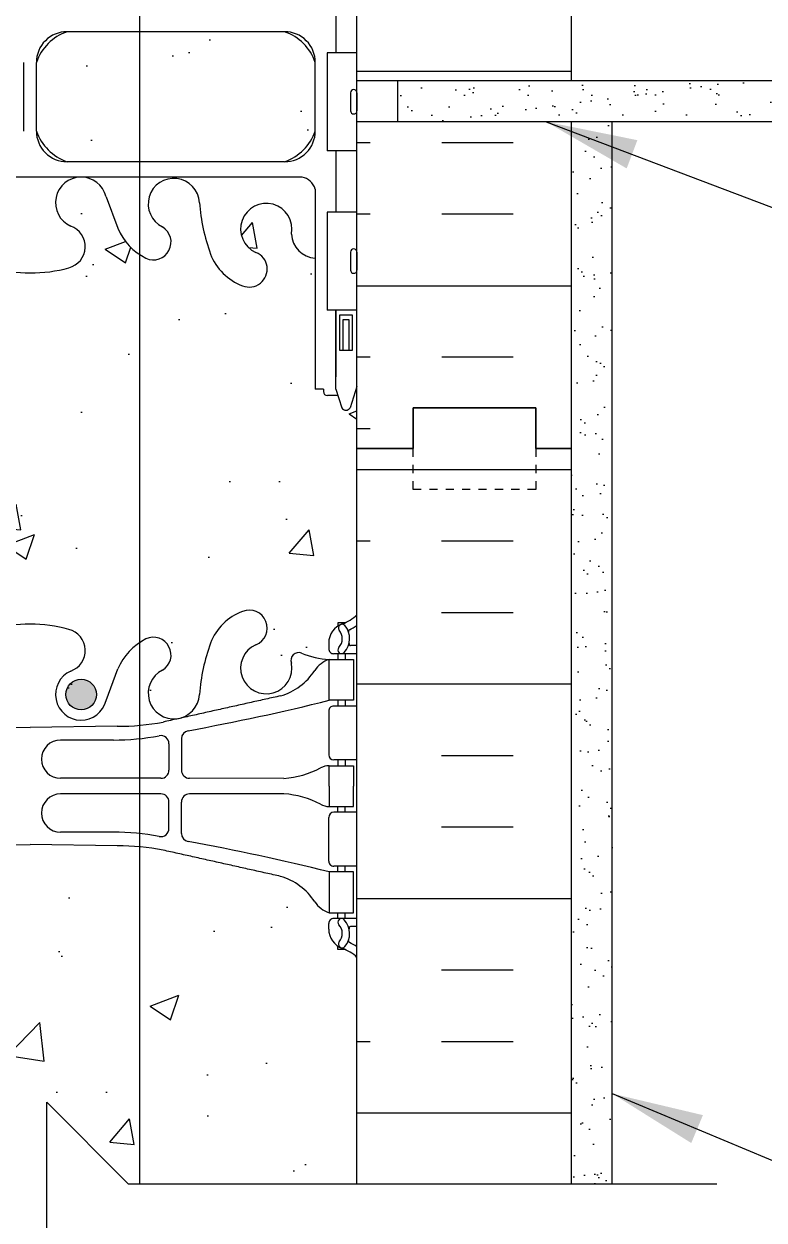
# Model space of a CAD drawing. Header units: inches. Extents: x 244.6 to 302.3, y 124.6 to 208.3.
# Drawn here: x 270.49 to 279.55, y 152.91 to 167.55 of the extents above; entities that cross this region are included whole.
import ezdxf

# ---------------------------------------------------------------- set-up
doc = ezdxf.new("R2010")
doc.units = ezdxf.units.IN
doc.header["$LTSCALE"] = 0.5
doc.header["$MEASUREMENT"] = 0
doc.linetypes.add('DASHED2', pattern=[0.375, 0.25, -0.125])
for name, color, linetype in [('HATCH', 12, 'Continuous'), ('line25', 2, 'Continuous'), ('LINE3', 3, 'Continuous'), ('LINE50', 5, 'Continuous'), ('LINE9', 9, 'Continuous'), ('TEXT', 4, 'Continuous'), ('Web_Edge', 9, 'Continuous')]:
    doc.layers.add(name, color=color, linetype=linetype)
doc.styles.add('DIM', font='romans.shx', dxfattribs={"width": 0.7})
doc.dimstyles.new('ext_12', dxfattribs={"dimscale": 12, "dimtxt": 0.075, "dimasz": 0.09375, "dimexe": 0.09375, "dimexo": 0.0625, "dimgap": 0.0625, "dimtad": 1, "dimdec": 1, "dimzin": 2, "dimdsep": 46, "dimlunit": 4, "dimtxsty": 'DIM', "dimcen": 0.09, "dimdle": 0.09375, "dimclrt": 4, "dimadec": 0, "dimazin": 0, "dimtfac": 1, "dimtdec": 1, "dimtmove": 2, "dimatfit": 3, "dimfxl": 1, "dimfrac": 2, "dimtolj": 1, "dimtzin": 0, "dimarcsym": 0})

msp = doc.modelspace()

# ---------------------------------------------------------------- hatches: boundary and pattern name
at = {"layer": 'HATCH'}
h = msp.add_hatch(dxfattribs=at)
h.set_pattern_fill('AR-CONC', color=256, scale=0.5)
h.set_pattern_definition([(49.99999999999999, (0, 0), (3.586300913003767, -0.3137606749129755), [0.375, -4.125]), (355, (0, 0), (-0.693756668065, 3.760960668500059), [0.3, -3.3]), (100.45144446, (0.298858405, -0.02614672), (2.89254423363556, 3.447199954843147), [0.3187009599999999, -3.505710559999999]), (46.18420000000001, (0, 1), (5.336206653357862, -0.8275964039653827), [0.5625, -6.1875]), (96.63563549, (0.444683725, 0.931033465), (4.673309728371142, 4.870593003872752), [0.47805171, -5.258568799999999]), (351.1841639899999, (0, 1), (4.673309725273866, 4.870593001349951), [0.45, -4.950000005]), (21, (0.5, 0.75), (2.984535260592308, -2.013094453326694), [0.375, -4.125]), (326.0000000000001, (0.5, 0.75), (1.216576659607909, 3.625750225234265), [0.3, -3.3]), (71.45144474, (0.74871127, 0.58224213), (4.201111883649856, 1.612655764031769), [0.31870095, -3.50571056]), (37.50000000000001, (0, 0), (0.06079927658645334, 1.664469269156557), [0, -3.26, 0, -3.35, 0, -3.3125]), (7.499999999999999, (0, 0), (1.315347687210743, 1.972058559411801), [0, -1.91, 0, -3.185, 0, -1.2625]), (327.5, (-1.115, 0), (2.669112180862045, -0.1127743586718988), [0, -1.25, 0, -3.9, 0, -5.175]), (317.5, (-1.615, 0), (2.915930846711931, 0.5005249116615886), [0, -1.625, 0, -2.59, 0, -3.675])])
h.paths.add_polyline_path([(266.5644470605458, 180.3488388313903), (265.8769470605457, 180.3488388313903), (265.8769470605457, 179.8488388313903), (264.3769470605458, 179.8488388313903), (264.3769470605458, 180.3488388313903), (263.9394470605458, 180.3488388313903), (261.9394470605458, 180.3488388313904), (261.9394470605458, 178.8488388313904, -1), (261.4394470605458, 178.8488388313904), (261.4394470605458, 180.3488388313904), (260.1394470605456, 180.3488388313904), (260.1394470605456, 180.3480794146003), (260.1394470605456, 178.5988388313908, 0.07957910678399421), (261.1394470605462, 175.3488388313893), (266.3144470605458, 165.9738388313905), (266.3144470605458, 165.5988388313905), (266.5644470605458, 165.5988388313905)])
h.paths.add_polyline_path([(274.0544506805114, 171.0364888314094), (273.9344506805231, 171.2364888313907), (273.9344506805231, 171.348838831391), (273.9344506805231, 171.4611888313908), (274.0544506805115, 171.6611888313723), (274.0544506805116, 173.1299984926798, 0.2681384484805295), (273.8933000186601, 173.278122008796), (267.235602330196, 173.278122008796, 0.268155850466875), (267.0744474227657, 173.1299849366274), (267.0744474227657, 171.661182194396), (267.1944434405685, 171.4611888313904), (267.1944434405685, 171.3488388313901), (267.1944434405685, 171.2364888313903), (267.0744474227657, 171.0364954683847), (267.0744474227657, 169.5676927261532, 0.2681558504668751), (267.235602330196, 169.4195556539846), (273.8933000186601, 169.4195556539846, 0.2681384484786645), (274.0544506805112, 169.5676791700993)])
h.paths.add_polyline_path([(270.488201174427, 176.4628555903981, 0.2256517540595453), (270.1132011744247, 176.8378555904046), (267.4494516683398, 176.8378555904046, 0.2256517540552846), (267.074451668342, 176.4628555904064), (267.074451668342, 175.6220496857601, 0.2256517540569452), (267.4494516683434, 175.2470496857606), (270.1132011744246, 175.2470496857606, 0.225651754059042), (270.4882011744265, 175.6220496857659)])
h.paths.add_polyline_path([(270.4882011744265, 174.6814280962977, 0.2256517540590393), (270.1132011744246, 175.056428096303), (267.4494516683434, 175.056428096303, 0.2256517540569454), (267.074451668342, 174.6814280963035), (267.074451668342, 173.8406221916572, 0.2256517540553567), (267.4494516683399, 173.4656221916589), (270.1132011744246, 173.4656221916589, 0.2256517540596196), (270.488201174427, 173.8406221916655)])
h.paths.add_polyline_path([(274.0544506805121, 174.6814280963035, 0.2256517540568732), (273.6794506805108, 175.0564280963029), (271.0157011744321, 175.0564280963029, 0.225651754058533), (270.6407011744271, 174.6814280963022), (270.6407011744267, 173.8406221916572, 0.2256517540542016), (271.0157011744212, 173.465622191659), (273.6794506805143, 173.465622191659, 0.2256517540552861), (274.0544506805121, 173.8406221916572)])
h.paths.add_polyline_path([(273.6794506805126, 175.2470496857612), (271.0157011744268, 175.2470496857625, -0.4142135623729994), (270.6407011744267, 175.6220496857623), (270.6407011744267, 176.4628555904065, -0.4142135623730889), (271.0157011744267, 176.8378555904065), (273.6794506805128, 176.8378555904052, -0.4142135623728829), (274.0544506805126, 176.4628555904052), (274.0544506805126, 175.622049685761, -0.4142135623729432)])
h.paths.add_polyline_path([(270.488201174427, 168.8570554711151, 0.2256517540596175), (270.1132011744246, 169.2320554711217), (267.4494516683399, 169.2320554711217, 0.2256517540553569), (267.074451668342, 168.8570554711234), (267.074451668342, 168.0162495664771, 0.2256517540569454), (267.4494516683434, 167.6412495664776), (270.1132011744246, 167.6412495664776, 0.2256517540590418), (270.4882011744265, 168.0162495664829)])
h.paths.add_polyline_path([(270.1132011744246, 167.45062797702), (267.4494516683434, 167.45062797702, 0.2256517540569454), (267.074451668342, 167.0756279770205), (267.074451668342, 166.2348220723742, 0.2256517540552843), (267.4494516683398, 165.859822072376), (270.1132011744247, 165.859822072376, 0.2256517540595474), (270.488201174427, 166.2348220723825), (270.4882011744265, 167.0756279770147, 0.2256517540590393)])
h.paths.add_polyline_path([(274.0544506805121, 167.0756279770205, 0.2256517540569452), (273.6794506805107, 167.45062797702), (271.0157011744321, 167.45062797702, 0.2256517540585329), (270.6407011744271, 167.0756279770192), (270.6407011744267, 166.2348220723742, 0.2256517540542013), (271.0157011744212, 165.8598220723761), (273.6794506805143, 165.859822072376, 0.2256517540552861), (274.0544506805121, 166.2348220723742)])
h.paths.add_polyline_path([(274.0544506805121, 168.8570554711234, 0.2256517540552846), (273.6794506805143, 169.2320554711216), (271.0157011744212, 169.2320554711216, 0.2256517540542009), (270.6407011744267, 168.8570554711234), (270.6407011744271, 168.0162495664784, 0.2256517540585339), (271.0157011744321, 167.6412495664777), (273.6794506805108, 167.6412495664777, 0.2256517540568757), (274.0544506805121, 168.0162495664771)])
h.paths.add_polyline_path([(274.5644470605458, 162.3488388313903), (274.5644470605458, 163.1082275133832), (274.4855591811481, 162.8663046832295, -0.725736556785008), (274.3794506805087, 162.8475719479367), (274.3305376370305, 162.9975719479368), (274.2044506805091, 162.9975719479366, -0.4142135623733552), (274.154450680509, 163.0475719479367), (274.1544506805088, 163.0775719479367), (274.0544506805089, 163.0775719479367), (274.0544506805107, 164.6790700100401, -0.3803920597857475), (273.7614862562572, 164.9741716301919, 2.087231407597931), (273.3275868263358, 164.7493543719507, -1), (273.164158254932, 164.3408312978791, -0.2134499129913536), (272.7719324941542, 164.7300317648628, -0.06992325913714695), (272.6350655408209, 165.3738344645788, 1.6296043779301), (272.1640037322863, 165.0727434386953, -1.059167440432903), (271.9577084535341, 164.6908672367258, -0.163719969863319), (271.6358762201603, 165.0446839912839), (271.4932383779803, 165.4315288470165, 1.612473537245468), (271.061695213459, 165.0719406473122, -0.734872412986595), (271.0385916098695, 164.5609018006083, -0.0684752628039951), (270.5644511744288, 164.4988388313921, -0.0684752628044343), (270.090310738985, 164.5609018006087, -0.7348724129842097), (270.0672071353968, 165.0719406473122, 1.612473537245902), (269.6356639708757, 165.4315288470165), (269.4930261286956, 165.0446839912839, -0.1637199698634368), (269.1711938953216, 164.6908672367256, -1.059167440432875), (268.9648986165699, 165.0727434386954, 1.629604377931128), (268.493836808035, 165.3738344645782, -0.06992325913691949), (268.3569698547023, 164.7300317648643, -0.2134499129918758), (267.9647440939241, 164.3408312978792, -1), (267.8013155225208, 164.749354371951, 2.087231407564687), (267.3674160925974, 164.9741716301988, -0.3803970205198231), (267.0744462559326, 164.6790696737974), (267.0744434405827, 163.0775719479367), (266.9744434405828, 163.0775719479367), (266.9744434405827, 163.0475719479363, -0.4142135623711323), (266.9244434405826, 162.9975719479366), (266.7983564840611, 162.9975719479368), (266.7555519412235, 162.8663046832344, -0.7257365568514327), (266.6494434405811, 162.847571947941), (266.5644470605458, 163.1082275133833), (266.5644470605458, 162.3488388313905), (266.5644470605458, 160.3144300516983, 0.08841615068673819), (266.7104500574056, 160.2171183592438), (266.8004500574062, 160.2171183592507), (266.8004500574089, 160.1753922993265, -0.2490694201798239), (266.910450057425, 159.9682691475571), (266.9104500574286, 159.900769147547, -0.414213562388937), (266.8479500574286, 159.8382691475436), (266.8004500574307, 159.8382691475436), (266.8004500574353, 159.7682691475436), (266.9054500574206, 159.7682691475436, 0.08534784463997495), (267.2349095799653, 159.8437877292816, -0.6696014941133079), (267.3674119787156, 159.7235060325833, 2.087231407566303), (267.8013114086382, 159.948323290832, -1), (267.9647399800439, 160.3568463649028, -0.2134499129910933), (268.3569657408204, 159.9676458979187, -0.06992325913701476), (268.4938326941533, 159.3238431982039, 1.629604377928734), (268.9648945026884, 159.6249342240871, -1.059167440434154), (269.1711897814401, 160.0068104260568, -0.1637199698634685), (269.4930220148141, 159.6529936714983), (269.6356598569939, 159.2661488157663, 1.612473537246079), (270.0672030215151, 159.6257370154704, -0.734872412986307), (270.0903066251046, 160.1367758621743, -0.06847526280401356), (270.5644470605454, 160.1988388313905, -0.06847526280443068), (271.0385874959891, 160.1367758621739, -0.7348724129839682), (271.0616910995776, 159.6257370154705, 1.612473537246759), (271.4932342640985, 159.2661488157663), (271.6358721062784, 159.6529936714984, -0.1637199698637269), (271.957704339653, 160.0068104260572, -1.059167440432543), (272.163999618404, 159.624934224087, 1.629604377927862), (272.6350614269392, 159.3238431982037, -0.06992325913711941), (272.7719283802723, 159.9676458979194, -0.2134499129912589), (273.1641541410497, 160.3568463649032, -1), (273.3275827124544, 159.948323290832, 2.087231407568965), (273.7614821423768, 159.7235060325838, -0.6696014941058639), (273.893984541126, 159.8437877292821, 0.08534784464026716), (274.2234440636719, 159.7682691475436), (274.3284440636572, 159.7682691475436), (274.3284440636617, 159.8382691475436), (274.2809440636639, 159.8382691475436, -0.4142135623889282), (274.2184440636639, 159.900769147547), (274.2184440636675, 159.9682691475571, -0.2490694201798315), (274.3284440636835, 160.1753922993265), (274.3284440636863, 160.2171183592507), (274.4184440636868, 160.2171183592438, 0.0884161506861017), (274.5644470605458, 160.3144300516974)])
edge = h.paths.add_edge_path()
edge.add_arc((274.2184440636575, 155.7611623663608), 0.4999999999999973, 46.21088882983558, 66.42182151813208)
edge.add_line((274.4184440636868, 156.2194199358436), (274.3284440636863, 156.2194199358368))
edge.add_line((274.3284440636863, 156.2194199358368), (274.3284440636835, 156.2611459957609))
edge.add_arc((274.4684440636675, 156.4682691475438), 0.2500000000000085, 180.0000000030875, 235.94420226187, ccw=False)
edge.add_line((274.2184440636675, 156.4682691475303), (274.2184440636639, 156.5357691475405))
edge.add_arc((274.2809440636639, 156.5357691475438), 0.06250000000000001, 90, 180.0000000030745, ccw=False)
edge.add_line((274.2809440636639, 156.5982691475438), (274.3284440636617, 156.5982691475438))
edge.add_line((274.3284440636617, 156.5982691475438), (274.3284440636572, 156.6682691475438))
edge.add_line((274.3284440636572, 156.6682691475438), (274.2234440636725, 156.6682691475438))
edge.add_arc((274.3458527148296, 157.0108730100641), 0.3638149041640846, 214.9775137481956, 250.3387412735926, ccw=False)
edge.add_arc((273.4227338195115, 156.3996429587296), 0.7434990637614866, 32.79191652781359, 73.81071145721876)
edge.add_spline(control_points=[(273.6300299637988, 157.1136591814989), (272.1925799637989, 157.4341191814989)], knot_values=[0, 0, 1, 1], degree=1, periodic=0)
edge.add_arc((271.6362421157751, 154.5025143738816), 2.98392669970098, 79.25461642973137, 90.09946546447078)
edge.add_line((271.6310620220827, 157.4864365772605), (270.5644470605463, 157.5021890766892))
edge.add_line((270.5644470605463, 157.5021890766892), (269.4978320990097, 157.4864365772605))
edge.add_arc((269.4926520053173, 154.5025143738816), 2.98392669970098, 89.90053453552925, 100.7453835702686)
edge.add_spline(control_points=[(268.9363141572936, 157.4341191814989), (267.4988641572937, 157.1136591814989)], knot_values=[0, 0, 1, 1], degree=1, periodic=0)
edge.add_arc((267.706160301581, 156.3996429587296), 0.7434990637614863, 106.1892885427819, 147.2080834720977)
edge.add_arc((266.7830414062628, 157.0108730100641), 0.3638149041640846, 289.6612587264174, 325.02248625199434, ccw=False)
edge.add_line((266.90545005742, 156.6682691475438), (266.8004500574353, 156.6682691475438))
edge.add_line((266.8004500574353, 156.6682691475438), (266.8004500574307, 156.5982691475438))
edge.add_line((266.8004500574307, 156.5982691475438), (266.8479500574286, 156.5982691475438))
edge.add_arc((266.8479500574286, 156.5357691475438), 0.06250000000000001, -3.074489995924523e-09, 90, ccw=False)
edge.add_line((266.9104500574286, 156.5357691475405), (266.910450057425, 156.4682691475303))
edge.add_arc((266.660450057425, 156.4682691475438), 0.2499999999999884, 304.05579773812997, 359.9999999969125, ccw=False)
edge.add_line((266.8004500574089, 156.2611459957609), (266.8004500574062, 156.2194199358368))
edge.add_line((266.8004500574062, 156.2194199358368), (266.7104500574056, 156.2194199358436))
edge.add_arc((266.910450057435, 155.7611623663608), 0.4999999999999973, 113.5781784818679, 133.7891111703096)
edge.add_line((266.5644470605458, 156.1221082433891), (266.5644470605458, 153.3488388313902))
edge.add_line((266.5644470605458, 153.3488388313902), (269.7675720605459, 153.3488388313903))
edge.add_line((269.7675720605459, 153.3488388313903), (270.7675720605459, 152.3488388313903))
edge.add_line((270.7675720605459, 152.3488388313903), (270.7675720605459, 154.3488388313903))
edge.add_line((270.7675720605459, 154.3488388313903), (271.7675720605459, 153.3488388313903))
edge.add_line((271.7675720605459, 153.3488388313903), (274.5644470605458, 153.3488388313902))
edge.add_line((274.5644470605458, 153.3488388313902), (274.5644470605458, 156.12210824339))
h.paths.add_polyline_path([(286.2120846948836, 182.9651338704753), (286.2120846948837, 183.5988388313903), (274.5644470605458, 183.5988388313903, 0.03937137552621681), (274.5440842498088, 183.5744364406014, 0.5205670500001361), (274.2126182383851, 183.5744364406015, 0.5205670499999949), (273.7113772158269, 183.5744364406015, 0.5205670500000399), (273.4890522978021, 183.5744364406015, 0.5645598313043185), (273.2954863992995, 183.5763416107049, 0.5131944727172011), (272.9670711368908, 183.5744364406014, 0.5205670500000681), (272.6356051254672, 183.5744364406015, 0.5205670499999999), (272.134364102909, 183.5744364406015, 0.5205670499997608), (271.9120391848842, 183.5744364406014, 0.5645598313050468), (271.7184732863815, 183.5763416107049, 0.5131944727171703), (271.3900580239728, 183.5744364406014, 0.5205670500002092), (271.0585920125491, 183.5744364406015, 0.5205670499999935), (270.5573509899909, 183.5744364406015, 0.5205670499998478), (270.3350260719661, 183.5744364406015, 0.5645598313046898), (270.1414601734635, 183.576341610705, 0.5131944727172566), (269.8130449110548, 183.5744364406015, 0.520567049999792), (269.4815788996312, 183.5744364406014, 0.5205670500000626), (268.980337877073, 183.5744364406015, 0.5205670500000615), (268.7580129590481, 183.5744364406015, 0.5645598313043757), (268.5644470605455, 183.576341610705, 0.5645598313040485), (268.3708811620431, 183.5744364406015, 0.5205670499999963), (268.1485562440182, 183.5744364406015, 0.520567049999979), (267.64731522146, 183.5744364406015, 0.5205670500000085), (267.3158492100364, 183.5744364406015, 0.5131944727172072), (266.9874339476277, 183.5763416107049, 0.5131944727175677), (266.6590186852189, 183.5744364406015, 0.1512683897035141), (266.5644470605458, 183.6477840547572), (266.5644470605458, 183.2438388313841), (266.9293996547877, 183.2438388313842), (266.9293996547877, 182.0438388313841), (266.5644470605458, 182.0438388313841), (266.5644470605458, 180.3488388313903, -0.5645598313043027), (266.7580129590483, 180.3469336612869, -0.5205670499998822), (266.9803378770732, 180.3469336612868, -0.5205670500000505), (267.4815788996314, 180.3469336612869, -0.5205670499999374), (267.813044911055, 180.3469336612868, -0.5131944727172584), (268.1414601734637, 180.3488388313904, -0.5645598313045769), (268.3350260719663, 180.346933661287, -0.5205670499998568), (268.5573509899911, 180.3469336612869, -0.520567049999982), (269.0585920125493, 180.3469336612869, -0.5205670500000146), (269.3900580239729, 180.3469336612869, -0.5131944727174409), (269.7184732863817, 180.3488388313902, -0.5645598313047767), (269.9120391848843, 180.3469336612869, -0.5205670499998226), (270.1343641029092, 180.3469336612869, -0.5205670500000226), (270.6356051254674, 180.3469336612869, -0.5205670499998809), (270.9670711368909, 180.3469336612868, -0.5131944727173164), (271.2954863992997, 180.3488388313904, -0.5645598313045201), (271.4890522978023, 180.346933661287, -0.5205670499999167), (271.7113772158271, 180.3469336612869, -0.5205670499999727), (272.2126182383853, 180.3469336612869, -0.520567049999995), (272.5440842498089, 180.3469336612869, -0.03937137552630069), (272.564447060546, 180.3713360520758, -0.5848310296450555), (272.9162758827067, 180.3469336612869, -0.5205670500000898), (273.4175169052649, 180.346933661287, -0.5205670499997643), (273.6398418232897, 180.3469336612869, -0.5645598313044271), (273.8334077217923, 180.3488388313904, -0.5645598313044462), (274.0269736202949, 180.346933661287, -0.5205670499998115), (274.2492985383197, 180.3469336612869, -0.4192726001201141), (274.5644470605458, 180.3488388313903), (275.2519470605458, 180.3488388313903), (275.2519470605458, 180.8488388313903), (286.2120846948836, 180.8488388313903), (286.2120846948836, 180.9651338704753), (287.2120846948836, 181.9651338704753), (285.2120846948836, 181.9651338704753)])
edge = h.paths.add_edge_path()
edge.add_line((293.772171717352, 183.5988388313903), (287.2120846948837, 183.5988388313903))
edge.add_line((287.2120846948837, 183.5988388313903), (287.2120846948836, 183.3601002484938))
edge.add_line((287.2120846948836, 183.3601002484938), (286.2120846948836, 182.3601002484938))
edge.add_line((286.2120846948836, 182.3601002484938), (288.2120846948836, 182.3601002484938))
edge.add_spline(control_points=[(288.2120846948836, 182.3601002484938), (289.016183200225, 182.5915330297856), (290.9396887221387, 183.1451495703084), (292.7301761624154, 182.1822636742907), (293.772171717352, 181.6219007245195)], knot_values=[0, 0, 0, 0, 2.427311484882638, 5.806436666106759, 5.806436666106759, 5.806436666106759, 5.806436666106759], degree=3, periodic=0)
edge.add_line((293.772171717352, 181.6219007245195), (293.772171717352, 183.5988388313903))
edge = h.paths.add_edge_path()
edge.add_line((290.1321463896473, 182.0961271991342), (290.4758816546048, 182.0961271991342))
edge.add_arc((290.3576943319894, 181.7211271991342), 0.3931834727286999, -69.73217043268312, 72.50691044596198, ccw=False)
edge.add_line((290.493896622079, 181.3522882377956), (290.0623316138017, 181.2305364054036))
edge.add_arc((290.1202679780023, 181.0988388313903), 0.1438779805869627, 113.7456423116497, 240.3185331573923)
edge.add_line((290.0490228146733, 180.9738388313903), (290.5170999690438, 180.9738388313903))
edge.add_arc((290.5458768334339, 180.5119900238437), 0.4627444531880497, 46.71372288542051, 93.56537488609962, ccw=False)
edge.add_line((290.863154802746, 180.8488388313903), (293.772171717352, 180.8488388313903))
edge.add_line((293.772171717352, 180.8488388313903), (293.772171717352, 181.6219007245195))
edge.add_spline(control_points=[(293.772171717352, 181.6219007245195), (292.7301761624154, 182.1822636742907), (290.9396887221387, 183.1451495703085), (289.016183200225, 182.5915330297856), (288.2120846948836, 182.3601002484938)], knot_values=[0, 0, 0, 0, 3.37912518122412, 5.806436666106759, 5.806436666106759, 5.806436666106759, 5.806436666106759], degree=3, periodic=0)
edge.add_line((288.2120846948836, 182.3601002484938), (287.2120846948836, 181.3601002484938))
edge.add_line((287.2120846948836, 181.3601002484938), (287.2120846948836, 180.8488388313903))
edge.add_line((287.2120846948836, 180.8488388313903), (287.6099022377016, 180.8488388313903))
edge.add_line((287.6099022377016, 180.8488388313903), (290.0212964242886, 180.8488388313903))
edge.add_arc((290.1202679780024, 181.0988388313903), 0.2688779805869715, 111.59792986195589, 248.4020701380172, ccw=False)
edge.add_line((290.0212964242887, 181.3488388313903), (290.4547632510355, 181.4711271991341))
edge.add_arc((290.3576943319894, 181.7211271991342), 0.2681834727286974, 291.2199802110906, 428.7800197888711)
edge.add_line((290.4547632510357, 181.9711271991342), (290.1321463896473, 181.9711271991342))
edge.add_line((290.1321463896473, 181.9711271991342), (290.1321463896473, 182.0961271991342))
h.paths.add_polyline_path([(274.0544506805089, 179.6201057148439), (274.1544506805089, 179.6201057148438), (274.154450680509, 179.6501057148439, -0.4142135623733552), (274.2044506805091, 179.7001057148439), (274.3305376370305, 179.7001057148438), (274.3794506805087, 179.8501057148439, -0.6000000000330199), (274.4794506805105, 179.8501057148396), (274.5644470605458, 179.5894501493974), (274.5644470605458, 180.3488388313903, 0.4192726001201475), (274.2492985383196, 180.3469336612869, 0.520567049999977), (274.0269736202948, 180.346933661287, 0.5645598313039378), (273.8334077217924, 180.3488388313904, 0.5645598313047274), (273.6398418232897, 180.346933661287, 0.5205670499998188), (273.4175169052649, 180.346933661287, 0.5205670500000236), (272.9162758827067, 180.3469336612869, 0.5205670499999488), (272.5848098712831, 180.3469336612869, 0.03937137552631452), (272.564447060546, 180.3713360520758, 0.03937137552631535), (272.5440842498089, 180.3469336612869, 0.5205670500000512), (272.2126182383853, 180.346933661287, 0.5205670499999686), (271.7113772158271, 180.3469336612869, 0.5205670499999855), (271.4890522978022, 180.3469336612869, 0.5645598313044101), (271.2954863992997, 180.3488388313903, 0.5131944727173726), (270.9670711368909, 180.3469336612868, 0.5205670499999286), (270.6356051254674, 180.3469336612869, 0.5205670499999576), (270.1343641029092, 180.3469336612868, 0.5205670499999879), (269.9120391848843, 180.3469336612868, 0.5645598313048277), (269.7184732863817, 180.3488388313903, 0.5131944727173793), (269.3900580239729, 180.3469336612869, 0.5205670500000305), (269.0585920125493, 180.346933661287, 0.520567049999963), (268.5573509899911, 180.3469336612869, 0.520567049999803), (268.3350260719663, 180.346933661287, 0.5645598313046946), (268.1414601734637, 180.3488388313903, 0.5131944727173184), (267.8130449110549, 180.3469336612869, 0.5205670499998741), (267.4815788996314, 180.3469336612869, 0.5205670500000732), (266.9803378770732, 180.3469336612869, 0.5205670499999747), (266.7580129590483, 180.3469336612868, 0.5645598313042927), (266.5644470605458, 180.3488388313903), (266.5644470605458, 179.5894501493972), (266.6494434405811, 179.8501057148396, -0.6000000000330272), (266.7494434405829, 179.8501057148439), (266.7983564840611, 179.7001057148438), (266.9244434405826, 179.7001057148439, -0.414213562373363), (266.9744434405827, 179.6501057148439), (266.9744434405828, 179.6201057148438), (267.0744434405827, 179.6201057148439), (267.0744461933326, 178.0186079928716, -0.3803970778956987), (267.3674160925974, 177.7235060325818, 2.087231407567089), (267.8013155225203, 177.9483232908298, -1), (267.9647440939232, 178.3568463649017, -0.2134499129916889), (268.3569698547018, 177.9676458979177, -0.06822591722314161), (268.4926676775661, 177.3397793558889, 1.753170910240901), (268.9436052694811, 177.6363874911235, -0.9407930192586339), (269.1471178061593, 178.0196507110044, -0.1730747606228706), (269.4930261286958, 177.6529936714965), (269.6356639708757, 177.2661488157641, 1.612473537245539), (270.0672071353969, 177.6257370154684, -0.7348724129872918), (270.0903107389869, 178.1367758621724, -0.06847526280402572), (270.5644511744279, 178.1988388313885, -0.0684752628043632), (271.0385916098712, 178.1367758621718, -0.734872412984001), (271.0616952134591, 177.6257370154684, 1.612473537245758), (271.4932383779803, 177.2661488157641), (271.6358762201602, 177.6529936714965, -0.1730747606230161), (271.981784542697, 178.0196507110046, -0.9407930192586887), (272.1852970793749, 177.6363874911235, 1.753170910241467), (272.6362346712898, 177.3397793558892, -0.0682259172229565), (272.7719324941536, 177.9676458979163, -0.2134499129920406), (273.1641582549321, 178.3568463649015, -1), (273.3275868263352, 177.9483232908296, 2.087231407594856), (273.7614862562572, 177.7235060325887, -0.3803920597854377), (274.0544506805104, 178.0186076527405)])
h.paths.add_polyline_path([(274.0544506805114, 189.0364888314094), (273.9344506805231, 189.2364888313907), (273.9344506805231, 189.348838831391), (273.9344506805231, 189.4611888313908), (274.0544506805115, 189.6611888313723), (274.0544506805116, 191.1299984926798, 0.2681384484805318), (273.8933000186601, 191.278122008796), (267.2356023301959, 191.278122008796, 0.2681558504668732), (267.0744474227657, 191.1299849366274), (267.0744474227657, 189.661182194396), (267.1944434405685, 189.4611888313904), (267.1944434405685, 189.3488388313901), (267.1944434405685, 189.2364888313903), (267.0744474227657, 189.0364954683847), (267.0744474227657, 187.5676927261532, 0.2681558504668727), (267.2356023301959, 187.4195556539846), (273.8933000186601, 187.4195556539846, 0.2681384484786642), (274.0544506805112, 187.5676791700993)])
h.paths.add_polyline_path([(270.488201174427, 186.8570554711151, 0.2256517540596185), (270.1132011744246, 187.2320554711217), (267.4494516683399, 187.2320554711217, 0.2256517540553566), (267.074451668342, 186.8570554711234), (267.074451668342, 186.0162495664771, 0.2256517540569457), (267.4494516683434, 185.6412495664776), (270.1132011744246, 185.6412495664776, 0.2256517540590422), (270.4882011744265, 186.0162495664829)])
h.paths.add_polyline_path([(270.4882011744265, 185.0756279770147, 0.225651754059039), (270.1132011744246, 185.45062797702), (267.4494516683434, 185.45062797702, 0.2256517540569454), (267.074451668342, 185.0756279770205), (267.074451668342, 184.2348220723742, 0.2256517540552847), (267.4494516683398, 183.859822072376), (270.1132011744247, 183.859822072376, 0.2256517540595475), (270.488201174427, 184.2348220723825)])
h.paths.add_polyline_path([(274.0544506805121, 186.8570554711234, 0.2256517540552842), (273.6794506805143, 187.2320554711216), (271.0157011744212, 187.2320554711216, 0.2256517540542004), (270.6407011744267, 186.8570554711234), (270.6407011744271, 186.0162495664784, 0.2256517540585334), (271.0157011744321, 185.6412495664777), (273.6794506805108, 185.6412495664777, 0.2256517540568756), (274.0544506805121, 186.0162495664771)])
h.paths.add_polyline_path([(274.0544506805121, 185.0756279770205, 0.2256517540569451), (273.6794506805107, 185.45062797702), (271.0157011744321, 185.45062797702, 0.2256517540585333), (270.6407011744271, 185.0756279770192), (270.6407011744267, 184.2348220723742, 0.2256517540542004), (271.0157011744212, 183.8598220723761), (273.6794506805143, 183.859822072376, 0.2256517540552876), (274.0544506805121, 184.2348220723742)])
h.paths.add_polyline_path([(270.488201174427, 194.4628555903981, 0.2256517540595476), (270.1132011744247, 194.8378555904046), (267.4494516683398, 194.8378555904046, 0.2256517540552861), (267.074451668342, 194.4628555904064), (267.074451668342, 193.6220496857601, 0.2256517540569441), (267.4494516683434, 193.2470496857606), (270.1132011744246, 193.2470496857606, 0.2256517540590416), (270.4882011744265, 193.6220496857659)])
h.paths.add_polyline_path([(270.4882011744265, 192.6814280962977, 0.2256517540590422), (270.1132011744246, 193.056428096303), (267.4494516683434, 193.056428096303, 0.2256517540569471), (267.074451668342, 192.6814280963035), (267.074451668342, 191.8406221916572, 0.2256517540553553), (267.4494516683399, 191.4656221916589), (270.1132011744246, 191.4656221916589, 0.2256517540596204), (270.488201174427, 191.8406221916655)])
h.paths.add_polyline_path([(274.0544506805121, 192.6814280963035, 0.2256517540568715), (273.6794506805109, 193.0564280963029), (271.0157011744321, 193.0564280963029, 0.2256517540585344), (270.6407011744271, 192.6814280963022), (270.6407011744267, 191.8406221916572, 0.2256517540541999), (271.0157011744212, 191.465622191659), (273.6794506805143, 191.465622191659, 0.225651754055287), (274.0544506805121, 191.8406221916572)])
h.paths.add_polyline_path([(274.0544506805121, 194.4628555904064, 0.2256517540552828), (273.6794506805143, 194.8378555904046), (271.0157011744212, 194.8378555904045, 0.2256517540542016), (270.6407011744267, 194.4628555904064), (270.6407011744271, 193.6220496857614, 0.2256517540585327), (271.0157011744321, 193.2470496857606), (273.6794506805107, 193.2470496857606, 0.2256517540569479), (274.0544506805121, 193.6220496857601)])
h.paths.add_polyline_path([(274.0544506805089, 197.6201057148439), (274.1544506805089, 197.6201057148438), (274.154450680509, 197.6501057148439, -0.4142135623733552), (274.2044506805091, 197.7001057148439), (274.3305376370305, 197.7001057148438), (274.3794506805087, 197.8501057148439, -0.6000000000330195), (274.4794506805105, 197.8501057148396), (274.5644470605458, 197.5894501493973), (274.5644470605458, 200.3832476110832, 0.08841615068611568), (274.4184440636868, 200.4805593035368), (274.3284440636863, 200.48055930353), (274.3284440636835, 200.5222853634541, -0.2490694201798088), (274.2184440636675, 200.7294085152236), (274.2184440636639, 200.7969085152337, -0.4142135623889365), (274.2809440636639, 200.859408515237), (274.3284440636617, 200.859408515237), (274.3284440636572, 200.929408515237), (274.2234440636719, 200.929408515237, 0.08534784463982523), (273.8939845411276, 200.8538899334992, -0.6696014941133547), (273.7614821423768, 200.9741716301969, 2.087231407579615), (273.3275827124567, 200.7493543719477, -1), (273.1641541410638, 200.340831297872, -0.213449912996201), (272.7719283802731, 200.730031764859, -0.06822591722341965), (272.6362305574081, 201.3578983068902, 1.753170910238377), (272.1852929654929, 201.0612901716553, -0.9407930192632464), (271.981780428809, 200.6780269517772, -0.173074760620697), (271.6358721062784, 201.0446839912823), (271.4932342640985, 201.4315288470144, 1.612473537249704), (271.0616910995784, 201.0719406473098, -0.7348724129990625), (271.0385874959785, 200.5609018006038, -0.06847526280269413), (270.5644470605465, 200.4988388313901, -0.0684752628039706), (270.0903066251059, 200.560901800606, -0.7348724129896826), (270.0672030215159, 201.0719406473105, 1.612473537243682), (269.6356598569939, 201.4315288470144), (269.4930220148141, 201.0446839912823, -0.1730747606234713), (269.1471136922762, 200.6780269517736, -0.94079301925523), (268.9436011555993, 201.0612901716551, 1.753170910240293), (268.4926635636844, 201.3578983068899, -0.06822591722317899), (268.35696574082, 200.7300317648608, -0.2134499129908894), (267.9647399800433, 200.3408312978776, -1), (267.8013114086345, 200.749354371947, 2.087231407582309), (267.3674119787154, 200.9741716301974, -0.6696014940993579), (267.2349095799684, 200.8538899334977, 0.08534784464080322), (266.9054500574206, 200.929408515237), (266.8004500574353, 200.929408515237), (266.8004500574307, 200.859408515237), (266.8479500574286, 200.859408515237, -0.4142135623889001), (266.9104500574286, 200.7969085152337), (266.910450057425, 200.7294085152236, -0.2490694201798201), (266.8004500574089, 200.5222853634541), (266.8004500574062, 200.48055930353), (266.7104500574056, 200.4805593035368, 0.08841615068672722), (266.5644470605458, 200.3832476110823), (266.5644470605458, 198.3488388313903), (266.5644470605458, 197.5894501493972), (266.6494434405811, 197.8501057148396, -0.6000000000329915), (266.7494434405829, 197.8501057148439), (266.7983564840611, 197.7001057148438), (266.9244434405826, 197.7001057148439, -0.4142135623733506), (266.9744434405827, 197.6501057148439), (266.9744434405828, 197.6201057148438), (267.0744434405827, 197.6201057148439), (267.0744461933326, 196.0186079928716, -0.3803970778962104), (267.3674160925972, 195.7235060325811, 2.08723140755479), (267.8013155225221, 195.9483232908291, -1), (267.96474409392, 196.3568463649029, -0.2134499129931476), (268.3569698547019, 195.9676458979173, -0.06822591722305528), (268.4926676775661, 195.3397793558894, 1.753170910243325), (268.9436052694807, 195.6363874911237, -0.940793019256566), (269.1471178061574, 196.0196507110054, -0.173074760623615), (269.4930261286957, 195.6529936714965), (269.6356639708757, 195.2661488157641, 1.612473537244627), (270.0672071353972, 195.6257370154683, -0.7348724129896821), (270.0903107389882, 196.1367758621728, -0.0684752628039403), (270.5644511744287, 196.1988388313885, -0.0684752628036783), (271.0385916098672, 196.1367758621729, -0.7348724129947501), (271.0616952134565, 195.6257370154673, 1.612473537237564), (271.4932383779803, 195.2661488157641), (271.6358762201602, 195.6529936714965, -0.1730747606232938), (271.9817845426978, 196.0196507110049, -0.940793019255556), (272.1852970793739, 195.636387491123, 1.753170910228358), (272.6362346712896, 195.3397793558861, -0.06822591722335636), (272.7719324941539, 195.9676458979169, -0.2134499129928963), (273.1641582549348, 196.3568463649026, -1), (273.3275868263354, 195.9483232908297, 2.087231407598282), (273.7614862562572, 195.7235060325895, -0.3803920597847792), (274.0544506805104, 196.0186076527405)])
h = msp.add_hatch(dxfattribs=at)
h.set_pattern_fill('INSUL', color=256, scale=7, style=0)
h.set_pattern_definition([(180, (3200.726028772031, -234.6606752313213), (0, 2.625), []), (180, (3200.726028772031, -233.7856752313213), (0, 2.625), [0.875, -0.875]), (180, (3200.726028772031, -232.9106752313213), (0, 2.625), [0.875, -0.875])])
h.paths.add_polyline_path([(277.1894470605458, 162.3488388313903), (276.7519470605458, 162.3488388313903), (276.7519470605453, 162.8488388313903), (275.2519470605458, 162.8488388313904), (275.2519470605458, 162.3488388313904), (274.5644470605458, 162.3488388313903), (274.5644470605458, 180.3488388313904), (275.2519470605458, 180.3488388313903), (275.2519470605458, 180.8488388313903), (276.7519470605453, 180.8488388313904), (276.7519470605458, 180.3488388313903), (277.1894470605458, 180.3488388313903)])
h = msp.add_hatch(dxfattribs=at)
h.set_pattern_fill('AR-SAND', color=256, scale=0.25, style=0)
h.set_pattern_definition([(37.50000000000001, (212.7424988908977, 73.29194508124024), (-0.01574833952740204, 0.4817059422532897), [0, -0.38, 0, -0.425, 0, -0.40625]), (7.499999999999999, (212.7424988908977, 73.29194508124024), (0.4424441763169318, 0.7055365163074351), [0, -0.205, 0, -0.3425, 0, -0.13125]), (327.5, (212.4349988908977, 73.29194508124024), (0.7785354654378738, 0.001414763384241124), [0, -0.125, 0, -0.45, 0, -0.5875]), (317.5, (212.4349988908977, 73.29194508124024), (0.7515316511430733, 0.2194188912335623), [0, -0.0625, 0, -0.295, 0, -0.3375])])
h.paths.add_polyline_path([(293.772171717352, 166.3488388313903), (293.772171717352, 166.8488388313903), (275.0644470605457, 166.8488388313902), (275.0644470605457, 166.3488388313903)])
h = msp.add_hatch(dxfattribs=at)
h.set_pattern_fill('AR-SAND', color=256, scale=0.25, style=0)
h.set_pattern_definition([(37.50000000000001, (212.7424988908977, 75.04194508124031), (-0.01574833952740204, 0.4817059422532897), [0, -0.38, 0, -0.425, 0, -0.40625]), (7.499999999999999, (212.7424988908977, 75.04194508124031), (0.4424441763169318, 0.7055365163074351), [0, -0.205, 0, -0.3425, 0, -0.13125]), (327.5, (212.4349988908977, 75.04194508124031), (0.7785354654378738, 0.001414763384241124), [0, -0.125, 0, -0.45, 0, -0.5875]), (317.5, (212.4349988908977, 75.04194508124031), (0.7515316511430733, 0.2194188912335623), [0, -0.0625, 0, -0.295, 0, -0.3375])])
h.paths.add_polyline_path([(277.6894470605458, 166.3488388313903), (277.1894470605458, 166.3488388313903), (277.1894470605458, 153.3488388313904), (277.6894470605458, 153.3488388313904)])
h = msp.add_hatch(dxfattribs=at)
h.set_pattern_fill('AR-CONC', color=256, scale=0.5, style=0)
h.set_pattern_definition([(50, (0, 0), (3.586300913003767, -0.3137606749129755), [0.375, -4.125]), (355, (0, 0), (-0.693756668065, 3.760960668500059), [0.3, -3.3]), (100.4514, (0.2988584, -0.0261467), (2.892546908570108, 3.447197710304768), [0.31870095, -3.50571056]), (46.18420000000001, (0, 1), (5.336205243128222, -0.8275950716450904), [0.5625, -6.1875]), (96.6356, (0.444683725, 0.931033465), (4.673313527743517, 4.870589354502209), [0.47805144, -5.258565]), (351.1842, (0, 1), (4.673309725668136, 4.870593004626623), [0.45, -4.95]), (21, (0.5, 0.75), (2.984535260592308, -2.013094453326694), [0.375, -4.125]), (326.0000000000001, (0.5, 0.75), (1.216576659607909, 3.625750225234265), [0.3, -3.3]), (71.4514, (0.748711165, 0.58224197), (4.20111314290745, 1.612652483549762), [0.31870095, -3.50571056]), (37.50000000000001, (0, 0), (0.06079927658645334, 1.664469269156557), [0, -3.26, 0, -3.35, 0, -3.3125]), (7.499999999999999, (0, 0), (1.315347687210743, 1.972058559411801), [0, -1.91, 0, -3.185, 0, -1.2625]), (327.5, (-1.115, 0), (2.669112180862045, -0.112774358671899), [0, -1.25, 0, -3.9, 0, -5.175]), (317.5, (-1.615, 0), (2.915930846711931, 0.5005249116615882), [0, -1.625, 0, -2.59, 0, -3.675])])
h.paths.add_polyline_path([(271.0007570911676, 159.3388869473676, -1), (271.3757570911676, 159.3388869473676, -1)], flags=17)
at = {"layer": 'LINE3'}
msp.add_hatch(color=256, dxfattribs=at).paths.add_polyline_path([(271.3757570911676, 159.3388869473676, 1), (271.0007570911676, 159.3388869473676, 1)])

# ---------------------------------------------------------------- linework, layer by layer
at = {"layer": 'HATCH'}
for p, q in [((277.1894470605455, 162.089324768679), (274.5644470605455, 162.089324768679)), ((274.7260287720299, 161.214324768679), (274.5644470605455, 161.214324768679)), ((276.4760287720299, 161.214324768679), (275.6010287720299, 161.214324768679)), ((276.4760287720299, 160.339324768679), (275.6010287720299, 160.339324768679)), ((277.1894470605455, 159.464324768679), (274.5644470605455, 159.464324768679)), ((276.4760287720299, 158.589324768679), (275.6010287720299, 158.589324768679)), ((276.4760287720299, 157.714324768679), (275.6010287720299, 157.714324768679)), ((277.1894470605455, 156.839324768679), (274.5644470605455, 156.839324768679)), ((276.4760287720299, 155.964324768679), (275.6010287720299, 155.964324768679)), ((274.7260287720299, 155.089324768679), (274.5644470605455, 155.089324768679)), ((276.4760287720299, 155.089324768679), (275.6010287720299, 155.089324768679)), ((277.1894470605455, 154.214324768679), (274.5644470605455, 154.214324768679))]:
    msp.add_line(p, q, dxfattribs=at)
at = {"layer": 'line25'}
for p, q in [((274.5644470605458, 162.3488388313903), (274.5644470605458, 180.3488388313903)), ((274.5644470605458, 162.3488388313903), (274.5644470605458, 180.3488388313903)), ((274.5644470605458, 167.1938388313841), (274.1994944663039, 167.1938388313841)), ((274.1994944663039, 167.1938388313841), (274.1994944663039, 165.993838831384)), ((275.0644470605457, 166.3488388313903), (275.0644470605457, 166.8488388313902)), ((274.5644470605458, 165.9938388313841), (274.1994944663039, 165.9938388313841)), ((274.5644470605458, 165.2438388313841), (274.1994944663039, 165.2438388313842)), ((274.1994944663039, 165.2438388313841), (274.1994944663039, 164.0438388313841)), ((274.5644470605458, 164.0438388313841), (274.1994944663039, 164.0438388313841)), ((274.5644470605458, 153.3488388313903), (274.5644470605458, 162.3488388313903))]:
    msp.add_line(p, q, dxfattribs=at)
at = {"layer": 'LINE3'}
msp.add_line((271.9019648395348, 178.5468497069893), (271.9019648395348, 153.3488388313903), dxfattribs=at)
msp.add_circle((271.1882570911676, 159.3388869473676), 0.1875, dxfattribs=at)
at = {"layer": 'LINE50'}
for p, q in [((277.1894470605458, 166.8488388313903), (277.1894470605457, 180.3488388313903)), ((277.1894470605458, 162.3488388313903), (277.1894470605458, 166.3488388313903)), ((277.1894470605458, 153.3488388313903), (277.1894470605458, 162.3488388313903))]:
    msp.add_line(p, q, dxfattribs=at)
for points in [[(274.5644470605458, 162.3488388313903), (275.2519470605458, 162.3488388313903), (275.2519470605458, 162.8488388313903), (276.7519470605458, 162.8488388313903), (276.7519470605458, 162.3488388313903), (277.1894470605458, 162.3488388313903)], [(277.1894470605458, 162.3488388313903), (276.7519470605458, 162.3488388313903), (276.7519470605458, 162.8488388313903), (275.2519470605458, 162.8488388313903), (275.2519470605458, 162.3488388313903), (274.5644470605458, 162.3488388313903)]]:
    msp.add_lwpolyline(points, dxfattribs=at)
at = {"layer": 'LINE9'}
for p, q in [((293.772171717352, 166.8488388313903), (274.5644470605457, 166.8488388313902)), ((274.4844434405828, 166.703838831384), (274.4844434405819, 166.4838388313841)), ((274.5644434405827, 166.703838831384), (274.5644434405827, 166.4838388313841)), ((274.5644470605458, 166.648838831384), (274.5644434405822, 166.648838831384)), ((274.5244434405827, 166.4438388313841), (274.5244434405818, 166.443838831384)), ((274.5644470605458, 166.5388388313839), (274.5644434405822, 166.5388388313839)), ((293.772171717352, 166.3488388313903), (274.5644470605457, 166.3488388313903)), ((277.6894470605458, 153.3488388313903), (277.6894470605458, 166.3488388313903)), ((274.4844434405828, 164.753838831384), (274.4844434405819, 164.5338388313841)), ((274.5244434405827, 164.793838831384), (274.5244434405827, 164.7938388313841)), ((274.5644434405827, 164.753838831384), (274.5644434405827, 164.5338388313841)), ((274.5644470605458, 164.698838831384), (274.5644434405822, 164.698838831384)), ((274.5644470605458, 164.588838831384), (274.5644434405822, 164.588838831384)), ((274.5244434405827, 164.4938388313841), (274.5244434405818, 164.493838831384)), ((270.7675720605459, 152.3488388313903), (270.7675720605459, 154.3488388313903)), ((270.7675720605459, 154.3488388313903), (271.7675720605459, 153.3488388313903)), ((278.9700915517068, 153.3488388313902), (271.767572060546, 153.3488388313903))]:
    msp.add_line(p, q, dxfattribs=at)
at = {"layer": 'LINE9', "linetype": 'DASHED2', "ltscale": 0.15}
msp.add_lwpolyline([(276.7519470605458, 162.3488388313905), (276.7519470605458, 162.3488388313905), (276.7519470605458, 161.8488388313905), (275.2519470605458, 161.8488388313905), (275.2519470605458, 162.3488388313905), (275.2519470605458, 162.3488388313905)], dxfattribs=at)
at = {"layer": 'LINE9'}
for centre, start, end in [((274.5244434405827, 166.703838831384), 90, 180), ((274.5244434405827, 166.703838831384), 359.9999999999121, 90.00000000005213), ((274.5244434405818, 166.483838831384), 179.999999999899, 270), ((274.5244434405827, 166.4838388313841), 269.9999999999218, 0), ((274.5244434405827, 164.753838831384), 90, 180), ((274.5244434405827, 164.753838831384), 359.9999999999121, 90.00000000005213), ((274.5244434405818, 164.5338388313841), 179.999999999899, 270), ((274.5244434405827, 164.5338388313841), 269.9999999999218, 0)]:
    msp.add_arc(centre, 0.04, start, end, dxfattribs=at)
at = {"layer": 'Web_Edge'}
for p, q in [((273.6794506805107, 167.45062797702), (271.0157011744321, 167.45062797702)), ((270.488201174427, 166.2348220723824), (270.4882011744265, 167.0756279770142)), ((270.6407011744267, 166.2340060583238), (270.6407011744271, 167.0748119629687)), ((274.0544506805121, 166.2348220723738), (274.0544506805121, 167.0756279770206)), ((273.6794506805144, 165.859822072376), (271.0157011744212, 165.8598220723761)), ((273.8933000186602, 165.672322072376), (267.2356023301958, 165.672322072376)), ((271.4932383779809, 165.4315288470147), (271.6358762201602, 165.0446839912842)), ((274.0544506805116, 165.5241985562615), (274.0544506805089, 163.0775719479367)), ((274.3044506805089, 163.0775719479373), (274.3044506805089, 164.0438388313841)), ((274.1544506805088, 163.0775719479367), (274.0544506805089, 163.0775719479367)), ((274.1544506805088, 163.0775719479367), (274.1544506805088, 163.0475719479368)), ((274.3044506805089, 163.0775719479367), (274.3794506805087, 162.8475719479367)), ((274.5644470605458, 163.1082275133832), (274.4794506805091, 162.8475719479367)), ((274.1544506805088, 163.0475719479368), (274.1544506805088, 163.0475719479367)), ((274.3305376370307, 162.9975719479368), (274.204450680509, 162.9975719479366)), ((274.4184440636869, 160.2171183592438), (274.3284440636863, 160.2171183592507)), ((274.3284440636863, 160.2171183592507), (274.3284440636835, 160.1753922993265)), ((274.2184440636675, 159.9682691475626), (274.2184440636639, 159.9007691475464)), ((274.5644470605467, 159.9382691475436), (274.4865685272781, 159.9382691475437)), ((274.5644470605467, 159.8382691475437), (274.2809440636639, 159.8382691475436)), ((274.3284440636617, 159.8382691475435), (274.3284440636572, 159.7682691475436)), ((274.4184440636869, 159.8382691475435), (274.4184440636869, 159.7682691475436)), ((271.4932342640992, 159.2661488157679), (271.6358721062784, 159.6529936714985)), ((274.3284440636235, 159.2682691475436), (274.328444063619, 159.1982691475437)), ((274.4184440636869, 159.2682691475436), (274.4184440636869, 159.1982691475437)), ((274.2184440636639, 159.1357691475437), (274.2184440636639, 158.6007691475437)), ((274.5644470605467, 159.1982691475436), (274.2809440636639, 159.1982691475437)), ((269.4978320990113, 158.9501017178268), (270.5644541572934, 158.9343491135886)), ((271.6310620220812, 158.9501017178268), (270.5644399637991, 158.9343491135886)), ((271.5837275343097, 158.7822174304855), (270.9368462135372, 158.7822174304855)), ((272.2638899637992, 158.7362882838234), (272.2638899637992, 158.413580033704)), ((272.4163899637988, 158.79834382764), (272.4163899637998, 158.413580010823)), ((274.5644470605467, 158.5382691475436), (274.2809440636639, 158.5382691475437)), ((274.3284440635762, 158.5382691475437), (274.3284440635717, 158.4682691475438)), ((274.4184440636873, 158.5382691475438), (274.4184440636873, 158.4682691475438)), ((272.1638899637992, 158.313580033704), (270.9368462135372, 158.3135800337039)), ((273.6707199637991, 158.3127991135885), (272.5163223164046, 158.3135800337039)), ((272.1638899637992, 158.1229582613834), (270.9368462135372, 158.1229582613835)), ((273.6707199637991, 158.1237391814989), (272.5163223164046, 158.1229582613835)), ((272.2638899637992, 157.700250011264), (272.2638899637992, 158.0229582613834)), ((272.4163899637988, 157.6381944674474), (272.4163899637998, 158.0229582842645)), ((274.3284440635762, 157.8982691475437), (274.3284440635717, 157.9682691475437)), ((274.4184440636873, 157.8982691475437), (274.4184440636873, 157.9682691475437)), ((274.2184440636639, 157.3007691475437), (274.2184440636639, 157.8357691475437)), ((274.5644470605467, 157.8982691475438), (274.2809440636639, 157.8982691475437)), ((271.5837275343097, 157.6543208646019), (270.9368462135372, 157.6543208646019)), ((269.4978320990113, 157.4864365772606), (270.5644541572934, 157.5021891814989)), ((271.6310620220812, 157.4864365772606), (270.5644399637991, 157.5021891814989)), ((274.5644470605467, 157.2382691475438), (274.2809440636639, 157.2382691475437)), ((274.3284440636235, 157.1682691475438), (274.328444063619, 157.2382691475437)), ((274.4184440636869, 157.1682691475438), (274.4184440636869, 157.2382691475437)), ((274.3284440636617, 156.5982691475439), (274.3284440636572, 156.6682691475438)), ((274.4184440636869, 156.5982691475439), (274.4184440636869, 156.6682691475438)), ((274.2184440636675, 156.4682691475248), (274.2184440636639, 156.535769147541)), ((274.5644470605467, 156.5982691475438), (274.2809440636639, 156.5982691475438)), ((274.5644470605467, 156.4982691475439), (274.4865685272781, 156.4982691475437)), ((274.3284440636863, 156.2194199358368), (274.3284440636835, 156.2611459957609)), ((274.4184440636869, 156.2194199358436), (274.3284440636863, 156.2194199358368))]:
    msp.add_line(p, q, dxfattribs=at)
for points in [[(274.3044506805089, 167.9438388313841), (274.3044506805089, 167.1938388313841)], [(274.3044506805089, 165.9938388313841), (274.3044506805089, 165.2438388313842)], [(274.3044506805089, 164.0438388313841), (274.3044506805089, 163.2275719479367)], [(274.2234440635867, 158.2182691475438), (274.2234440635867, 158.4682691475438), (274.5234440635869, 158.4682691475438), (274.5234440635869, 158.2182691475438)], [(274.2234440635867, 158.2182691475437), (274.2234440635867, 157.9682691475437), (274.5234440635869, 157.9682691475437), (274.5234440635869, 158.2182691475437)]]:
    msp.add_lwpolyline(points, dxfattribs=at)
for points in [[(274.3544506805086, 163.9875719479368), (274.5044506805087, 163.9875719479368), (274.5044506805087, 163.5475719479368), (274.3544506805086, 163.5475719479368)], [(274.3944506805086, 163.9275719479368), (274.4644506805088, 163.9275719479368), (274.4644506805088, 163.5475719479368), (274.3944506805086, 163.5475719479368)], [(274.5234440636719, 159.2682691475436), (274.2234440636717, 159.2682691475436), (274.2234440636717, 159.7682691475436), (274.5234440636719, 159.7682691475436)], [(274.5234440636719, 157.1682691475438), (274.2234440636717, 157.1682691475438), (274.2234440636717, 156.6682691475438), (274.5234440636719, 156.6682691475438)]]:
    msp.add_lwpolyline(points, close=True, dxfattribs=at)
for centre, radius, start, end in [((271.2225095232551, 166.8688196281897), 0.6174711717250514, 109.5681561993794, 160.4318438006119), ((271.0157011744267, 167.0756279770181), 0.375, 90, 180.0000000000114), ((273.4726423316841, 166.868819628191), 0.6174711717250514, 19.56815619938806, 70.43184380062064), ((273.6794506805126, 167.0756279770194), 0.375, 359.9999999999886, 90), ((271.2225095232551, 166.4416304212025), 0.6174711717250514, 199.5681561993881, 250.4318438006206), ((271.0157011744267, 166.2348220723741), 0.375, 179.9999999999886, 270), ((273.4726423316841, 166.4416304212037), 0.6174711717250514, 289.568156199379, 340.4318438006119), ((273.6794506805126, 166.2348220723754), 0.375, 270, 1.139910797836525e-11), ((271.1882612050493, 165.358790715415), 0.3135313569610182, 13.41463398160927, 246.1916336638124), ((272.3230606393748, 165.3429337644015), 0.3135313569610182, 2.735710410988923, 243.9348258779549), ((273.845701174428, 165.4588134951999), 0.21875, 17.39173486151475, 77.4322017112288), ((274.9940636573441, 165.5388875866552), 2.364765241385946, 184.3894727928422, 200.0015077214676), ((273.4541528179528, 165.0362044400417), 0.3135313569610182, 348.5886214204411, 246.1916336638124), ((270.9701775835514, 164.820036406652), 0.2680134754942133, 284.7891923591787, 70.03375214591789), ((272.3225879525224, 165.3460400690113), 0.7499256556133269, 203.6937528897309, 242.9704742607975), ((272.0718378649971, 164.8758728189462), 0.2173766041081271, 245.5264391804187, 58.53701101597122), ((274.0738505920148, 164.9913015860789), 0.3128336836755324, 183.1389372695816, 266.4446069007387), ((273.4031218659142, 164.9738899154194), 0.6766585701930063, 201.1238921530191, 249.3197471674965), ((273.2458725406499, 164.5450928349085), 0.22, 248.1962520105581, 68.19625201055852), ((270.5529075264948, 166.2528182727797), 1.754017427683611, 254.7081662546031, 270.3770812484059), ((270.5759948223612, 166.2528182727797), 1.754017427683611, 269.6229187515941, 285.291833745397), ((274.204450680509, 163.0475719479367), 0.05, 180, 270), ((274.4294506805085, 162.8742386146029), 0.0566666666662005, 208.0724869355607, 331.9275130646583), ((273.4031177520324, 159.7237877473632), 0.6766585701930063, 110.6802528325037, 158.8761078469788), ((273.2458684267681, 160.1525848278741), 0.22, 291.8037479894417, 111.8037479894417), ((274.2184440636575, 160.6753759287266), 0.5, 289.4712206353016, 313.7891111703809), ((270.552903412613, 158.4448593900029), 1.754017427683611, 89.62291875159407, 105.2918337453971), ((270.5759907084794, 158.4448593900029), 1.754017427683611, 74.70816625460292, 90.37708124840593), ((274.4684440636675, 159.9682691475436), 0.25, 109.4712206353016, 179.999999995639), ((274.3825030262674, 160.1537252472156), 0.04500919725254051, 40.81210079798976, 218.5519993539986), ((274.2247366552124, 160.0228285538767), 0.25, 317.5391321572095, 39.88548800373337), ((274.2184440636575, 160.6753759287266), 0.6, 294.9252292854742, 305.2167839521452), ((270.9701734696696, 159.8776412561306), 0.2680134754942133, 289.9662478540821, 75.21080764082132), ((272.3225838386407, 159.3516375937713), 0.7499256556133269, 117.0295257392026, 156.3062471102756), ((272.0718337511153, 159.8218048438364), 0.2173766041081271, 301.4629889840331, 114.4735608195812), ((274.2247366552124, 160.0228285538767), 0.16, 317.5391321572474, 39.99992280104347), ((274.4805262742166, 160.1123583200156), 0.02103171283708721, 116.0042723403075, 196.5359959553833), ((274.9940595434624, 159.1587900761274), 2.364765241385946, 159.9984922785272, 175.6105272071577), ((273.4541487040711, 159.6614732227409), 0.3135313569610182, 113.8083663361875, 11.41137857955381), ((273.8525060814728, 159.7563572140363), 0.0967706443678472, 69.56693299447723, 199.844870669716), ((274.2809440636639, 159.9007691475436), 0.0625, 179.9999999973945, 270), ((274.3759730646835, 159.8844358212267), 0.04500000000006049, 137.5391321572866, 317.539132156979), ((274.4863645314545, 159.95785160675), 0.01958352171754351, 164.509900062693, 270.5968441877272), ((274.278311192863, 160.7640481074706), 0.9972893957618358, 246.8532982760689, 266.8462083553292), ((274.3458527148296, 159.4256652850233), 0.3638149041640656, 109.6612587265429, 145.0224862518252), ((271.1882570911676, 159.3388869473676), 0.3135313569610182, 113.8083663361875, 346.585366018384), ((272.3230565254931, 159.3547438983811), 0.3135313569610182, 116.065174122045, 357.2642895890111), ((273.4227338195115, 160.0368953363579), 0.7434990637615071, 286.1892885425024, 327.2080834721852), ((267.4148404171897, 186.6886391372577), 28.25303123538609, 280.3656591868225, 283.9447811697137), ((274.2809440636639, 159.1357691475437), 0.0625, 89.99999999997395, 180), ((271.6362421157751, 161.9340239212059), 2.983926699701089, 269.9005345354983, 280.7453835702615), ((271.5889076280037, 161.7661396338646), 2.983926699701089, 269.9005345354983, 280.7453835702615), ((272.1638899637992, 158.7362882838234), 0.1, 0, 100.745383570182), ((272.5163899637992, 158.7983438276403), 0.1, 100.3656591869282, 180.0000000001629), ((270.9368462135372, 158.5478987320947), 0.2343186983907799, 90, 270), ((274.2809440636639, 158.6007691475437), 0.0625, 180, 269.9999999999739), ((272.1638899637992, 158.413580033704), 0.1, 270, 0), ((272.5163899637997, 158.4135800108231), 0.1, 180.0000000000749, 269.9612408947538), ((273.585848077908, 159.4694323205862), 1.159742907951804, 274.1967506926227, 297.4156047592624), ((274.2275668186736, 158.2495854881543), 0.218722518258797, 91.08004634494158, 119.5062534114404), ((270.9368462135372, 157.8886395629927), 0.2343186983907799, 90, 270), ((272.1638899637992, 158.0229582613834), 0.1, 0, 90), ((272.5163899637997, 158.0229582842643), 0.1, 90.03875910524623, 179.9999999999251), ((273.585848077908, 156.9671059745012), 1.159742907951804, 62.58439524073759, 85.80324930737731), ((274.2275668186736, 158.1869528069331), 0.218722518258797, 240.4937465885596, 268.9199536550584), ((274.2809440636639, 157.8357691475437), 0.0625, 90.00000000002606, 180), ((272.1638899637992, 157.700250011264), 0.1, 259.254616429818, 0), ((271.5889076280037, 154.6703986612229), 2.983926699701089, 79.25461642973846, 90.09946546450175), ((272.5163899637992, 157.6381944674471), 0.1, 179.9999999998372, 259.6343408130717), ((267.4148404171897, 129.7478991578297), 28.25303123538609, 76.05521883028628, 79.63434081317752), ((271.6362421157751, 154.5025143738815), 2.983926699701089, 79.25461642973846, 90.09946546450175), ((274.2809440636639, 157.3007691475437), 0.0625, 180, 270.000000000026), ((273.4227338195115, 156.3996429587295), 0.7434990637615071, 32.79191652781478, 73.81071145749759), ((274.3458527148296, 157.0108730100641), 0.3638149041640656, 214.9775137481748, 250.3387412734571), ((274.2809440636639, 156.5357691475438), 0.0625, 90, 180.0000000026055), ((274.3759730646835, 156.5521024738607), 0.04500000000006049, 42.46086784302103, 222.4608678427133), ((274.2247366552124, 156.4137097412107), 0.16, 320.0000771989565, 42.46086784275256), ((274.2247366552124, 156.4137097412107), 0.25, 320.1145119962645, 42.46086784279057), ((274.4863645314545, 156.4786866883375), 0.01958352171754351, 89.40315581227274, 195.490099937307), ((274.4684440636675, 156.4682691475438), 0.25, 180.000000004361, 250.5287793646984), ((274.3825030262674, 156.2828130478719), 0.04500919725254051, 141.4480006460014, 319.1878992020102), ((274.2184440636575, 155.7611623663608), 0.5, 46.21088882961905, 70.52877936469841), ((274.4805262742166, 156.3241799750718), 0.02103171283708721, 163.4640040446167, 243.9957276596924), ((274.2184440636575, 155.7611623663608), 0.6, 54.78321604785479, 65.07477071452576)]:
    msp.add_arc(centre, radius, start, end, dxfattribs=at)
for points in [[(273.6300299637988, 159.3228791135886), (272.1925799637989, 159.0024191135885)], [(273.6300299637988, 157.1136591814989), (272.1925799637989, 157.4341191814989)]]:
    msp.add_open_spline(points, degree=1, dxfattribs=at)

# ---------------------------------------------------------------- leaders
at = {"layer": 'TEXT'}
for points in [[(276.8791152331445, 166.3488388313903), (282.632902496331, 164.1697895752444), (284.89250988431, 164.1697895752444)], [(277.6894470605458, 154.4546978904645), (284.099807703412, 151.7756486343186), (286.2550464246816, 151.7756486343186)]]:
    msp.add_leader(points, dimstyle='ext_12', override={"dimgap": 0.0625, "dimtad": 0}, dxfattribs=at)

doc.saveas('drawing.dxf')
